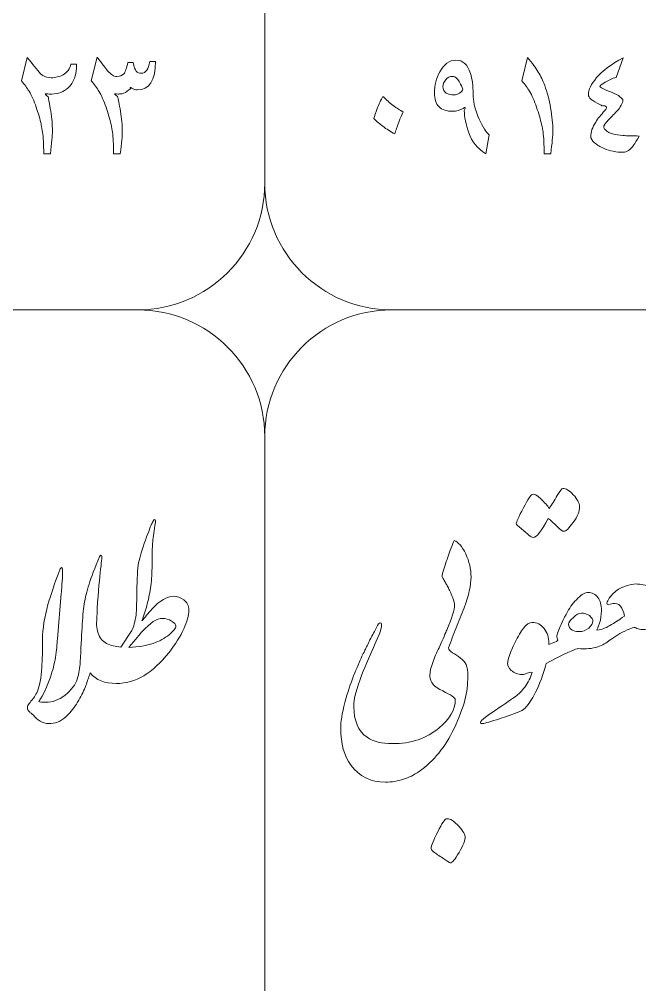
# Model space of a CAD drawing. Header units: millimetres. Extents: x 62 to 462, y 96 to 456.
# Drawn here: x 117.47 to 129.7, y 322.98 to 342.04 of the extents above; entities that cross this region are included whole.
import ezdxf

# ---------------------------------------------------------------- set-up
doc = ezdxf.new("R2010")
doc.units = ezdxf.units.MM
doc.header["$MEASUREMENT"] = 0
doc.layers.add('Layer 1', color=7, linetype='Continuous')

msp = doc.modelspace()

# ---------------------------------------------------------------- linework, layer by layer
at = {"layer": 'Layer 1', "color": 250, "lineweight": 18}
for points, knots in [([(104.8067, 356.3033), (104.8067, 356.3033), (119.8067, 356.3033), (119.8067, 356.3033), (121.1837, 356.3033), (122.3067, 355.1803), (122.3067, 353.8033), (122.3067, 353.8033), (122.3067, 338.8033), (122.3067, 338.8033), (122.3067, 337.4264), (121.1837, 336.3033), (119.8067, 336.3033), (119.8067, 336.3033), (104.8067, 336.3033), (104.8067, 336.3033), (103.4298, 336.3033), (102.3067, 337.4264), (102.3067, 338.8033), (102.3067, 338.8033), (102.3067, 353.8033), (102.3067, 353.8033), (102.3067, 355.1803), (103.4298, 356.3033), (104.8067, 356.3033)], [0, 0, 0, 0, 0.125, 0.125, 0.125, 0.25, 0.25, 0.25, 0.375, 0.375, 0.375, 0.5, 0.5, 0.5, 0.625, 0.625, 0.625, 0.75, 0.75, 0.75, 0.875, 0.875, 0.875, 1, 1, 1, 1]), ([(124.8067, 356.3033), (124.8067, 356.3033), (139.8067, 356.3033), (139.8067, 356.3033), (141.1837, 356.3033), (142.3067, 355.1803), (142.3067, 353.8033), (142.3067, 353.8033), (142.3067, 338.8033), (142.3067, 338.8033), (142.3067, 337.4264), (141.1837, 336.3033), (139.8067, 336.3033), (139.8067, 336.3033), (124.8067, 336.3033), (124.8067, 336.3033), (123.4298, 336.3033), (122.3067, 337.4264), (122.3067, 338.8033), (122.3067, 338.8033), (122.3067, 353.8033), (122.3067, 353.8033), (122.3067, 355.1803), (123.4298, 356.3033), (124.8067, 356.3033)], [0, 0, 0, 0, 0.125, 0.125, 0.125, 0.25, 0.25, 0.25, 0.375, 0.375, 0.375, 0.5, 0.5, 0.5, 0.625, 0.625, 0.625, 0.75, 0.75, 0.75, 0.875, 0.875, 0.875, 1, 1, 1, 1]), ([(104.8067, 336.3033), (104.8067, 336.3033), (119.8067, 336.3033), (119.8067, 336.3033), (121.1837, 336.3033), (122.3067, 335.1803), (122.3067, 333.8033), (122.3067, 333.8033), (122.3067, 318.8033), (122.3067, 318.8033), (122.3067, 317.4264), (121.1837, 316.3033), (119.8067, 316.3033), (119.8067, 316.3033), (104.8067, 316.3033), (104.8067, 316.3033), (103.4298, 316.3033), (102.3067, 317.4264), (102.3067, 318.8033), (102.3067, 318.8033), (102.3067, 333.8033), (102.3067, 333.8033), (102.3067, 335.1803), (103.4298, 336.3033), (104.8067, 336.3033)], [0, 0, 0, 0, 0.125, 0.125, 0.125, 0.25, 0.25, 0.25, 0.375, 0.375, 0.375, 0.5, 0.5, 0.5, 0.625, 0.625, 0.625, 0.75, 0.75, 0.75, 0.875, 0.875, 0.875, 1, 1, 1, 1]), ([(124.8067, 336.3033), (124.8067, 336.3033), (139.8067, 336.3033), (139.8067, 336.3033), (141.1837, 336.3033), (142.3067, 335.1803), (142.3067, 333.8033), (142.3067, 333.8033), (142.3067, 318.8033), (142.3067, 318.8033), (142.3067, 317.4264), (141.1837, 316.3033), (139.8067, 316.3033), (139.8067, 316.3033), (124.8067, 316.3033), (124.8067, 316.3033), (123.4298, 316.3033), (122.3067, 317.4264), (122.3067, 318.8033), (122.3067, 318.8033), (122.3067, 333.8033), (122.3067, 333.8033), (122.3067, 335.1803), (123.4298, 336.3033), (124.8067, 336.3033)], [0, 0, 0, 0, 0.125, 0.125, 0.125, 0.25, 0.25, 0.25, 0.375, 0.375, 0.375, 0.5, 0.5, 0.5, 0.625, 0.625, 0.625, 0.75, 0.75, 0.75, 0.875, 0.875, 0.875, 1, 1, 1, 1]), ([(127.2684, 332.0841), (127.2684, 332.1147), (127.3154, 332.217), (127.4095, 332.3945), (127.5036, 332.5709), (127.5612, 332.6591), (127.5812, 332.6591), (127.62, 332.6756), (127.6776, 332.6474), (127.7517, 332.5756), (127.827, 332.5027), (127.8834, 332.4392), (127.9222, 332.3839), (127.9681, 332.4592), (128.0198, 332.545), (128.0763, 332.6391), (128.1327, 332.7332), (128.1692, 332.7802), (128.188, 332.7802), (128.2456, 332.7802), (128.3138, 332.7379), (128.3926, 332.6544), (128.4726, 332.5709), (128.5137, 332.4921), (128.5184, 332.418), (128.5184, 332.331), (128.4761, 332.2275), (128.3914, 332.1088), (128.3079, 331.9912), (128.2479, 331.9324), (128.208, 331.9324), (128.1833, 331.9324), (128.1374, 331.9665), (128.0704, 332.0323), (128.0045, 332.0994), (127.9457, 332.1511), (127.8952, 332.1876), (127.7705, 331.9371), (127.6717, 331.8124), (127.5988, 331.8124), (127.58, 331.8124), (127.5542, 331.8266), (127.5189, 331.8571), (127.4871, 331.8842), (127.4377, 331.9253), (127.3695, 331.9806), (127.3013, 332.0359), (127.2684, 332.07), (127.2684, 332.0841)], [0, 0, 0, 0, 0.0625, 0.0625, 0.0625, 0.125, 0.125, 0.125, 0.1875, 0.1875, 0.1875, 0.25, 0.25, 0.25, 0.3125, 0.3125, 0.3125, 0.375, 0.375, 0.375, 0.4375, 0.4375, 0.4375, 0.5, 0.5, 0.5, 0.5625, 0.5625, 0.5625, 0.625, 0.625, 0.625, 0.6875, 0.6875, 0.6875, 0.75, 0.75, 0.75, 0.8125, 0.8125, 0.8125, 0.875, 0.875, 0.875, 0.9375, 0.9375, 0.9375, 1, 1, 1, 1]), ([(118.9892, 330.0833), (118.9943, 330.0275), (119.0045, 329.9738), (119.0195, 329.9216), (119.0501, 329.8275), (119.1065, 329.7593), (119.1889, 329.7193), (119.2712, 329.6793), (119.3641, 329.6558), (119.4676, 329.6487), (119.4676, 329.6487), (119.6745, 329.9521), (119.6745, 329.9521), (119.7086, 330.0098), (119.7392, 330.1074), (119.7639, 330.2449), (119.7756, 330.3202), (119.7827, 330.4872), (119.7851, 330.7424), (119.7874, 330.9987), (119.798, 331.1892), (119.8192, 331.3127), (119.8427, 331.4279), (119.8874, 331.5761), (119.9532, 331.7584), (120.0202, 331.9418), (120.0614, 332.0476), (120.0755, 332.0759), (120.0908, 332.1041), (120.1026, 332.1276), (120.112, 332.1464), (120.1237, 332.1652), (120.1343, 332.1687), (120.1425, 332.1582), (120.1519, 332.1476), (120.1543, 332.1299), (120.1496, 332.1041), (120.1249, 331.95), (120.1073, 331.8254), (120.0979, 331.7278), (120.0896, 331.6302), (120.0849, 331.5373), (120.0861, 331.4491), (120.0873, 331.3609), (120.0861, 331.2468), (120.0814, 331.1069), (120.0767, 330.967), (120.0626, 330.8376), (120.0391, 330.72), (120.0167, 330.6012), (119.9885, 330.4872), (119.9532, 330.3755), (119.9191, 330.2649), (119.8956, 330.1944), (119.885, 330.1638), (119.9403, 330.2332), (120.0073, 330.312), (120.0884, 330.4025), (120.2413, 330.5683), (120.3812, 330.6506), (120.5047, 330.6506), (120.58, 330.6506), (120.6494, 330.6259), (120.7117, 330.5777), (120.7752, 330.5319), (120.8081, 330.4672), (120.8081, 330.3813), (120.8081, 330.1603), (120.6776, 329.8816), (120.4189, 329.5429), (120.1014, 329.1337), (119.7545, 328.9291), (119.3782, 328.9291), (119.1515, 328.9291), (118.9798, 328.9978), (118.8622, 329.1361), (118.8537, 329.1085), (118.8454, 329.0834), (118.8372, 329.0608), (118.8172, 328.9926), (118.7878, 328.9115), (118.749, 328.8186), (118.7114, 328.7257), (118.6585, 328.6269), (118.5915, 328.5234), (118.5233, 328.4199), (118.4551, 328.3364), (118.3857, 328.2718), (118.2787, 328.1789), (118.1646, 328.1342), (118.0447, 328.1365), (117.9835, 328.1389), (117.9271, 328.1553), (117.8765, 328.1859), (117.8283, 328.2177), (117.7836, 328.2576), (117.7425, 328.3035), (117.7048, 328.3329), (117.6825, 328.3529), (117.6731, 328.3611), (117.6413, 328.3917), (117.6249, 328.4223), (117.6249, 328.454), (117.6249, 328.4775), (117.6366, 328.5046), (117.659, 328.534), (117.6825, 328.5634), (117.7083, 328.5975), (117.7389, 328.6339), (117.7519, 328.6516), (117.7707, 328.6798), (117.793, 328.7163), (117.8165, 328.7527), (117.8365, 328.8021), (117.8542, 328.8632), (117.8706, 328.9232), (117.8859, 329.0032), (117.8965, 329.102), (117.9059, 329.2007), (117.9118, 329.2866), (117.9141, 329.3571), (117.9141, 329.3571), (117.9212, 329.5712), (117.9212, 329.5712), (117.9235, 329.6441), (117.9235, 329.7217), (117.9212, 329.8016), (117.9259, 330.0133), (117.9623, 330.2426), (118.0317, 330.4907), (118.0799, 330.6589), (118.1564, 330.8847), (118.2622, 331.1692), (118.2693, 331.1881), (118.2763, 331.1998), (118.2834, 331.2069), (118.2893, 331.2139), (118.2951, 331.2174), (118.2998, 331.2174), (118.3163, 331.2151), (118.3234, 331.1716), (118.321, 331.0869), (118.3187, 331.0458), (118.314, 330.9787), (118.3069, 330.887), (118.2998, 330.7929), (118.2951, 330.733), (118.2928, 330.7083), (118.2928, 330.7083), (118.2175, 329.8122), (118.2175, 329.8122), (118.2128, 329.704), (118.1999, 329.5817), (118.1799, 329.443), (118.1564, 329.3101), (118.1235, 329.1807), (118.0799, 329.0537), (118.02, 328.868), (117.9424, 328.708), (117.8483, 328.5751), (117.853, 328.5657), (117.8718, 328.561), (117.9036, 328.561), (117.9036, 328.561), (117.9906, 328.5575), (117.9906, 328.5575), (118.1164, 328.5528), (118.2422, 328.601), (118.3692, 328.701), (118.495, 328.8009), (118.5762, 328.9068), (118.6103, 329.0173), (118.6444, 329.129), (118.6632, 329.2407), (118.6656, 329.3536), (118.6808, 329.6135), (118.6938, 329.8393), (118.7032, 330.0309), (118.7126, 330.2226), (118.7267, 330.3778), (118.7467, 330.4978), (118.7655, 330.6166), (118.7973, 330.7471), (118.8408, 330.887), (118.8843, 331.0269), (118.9537, 331.208), (119.0477, 331.4315), (119.0618, 331.4538), (119.0736, 331.4632), (119.0854, 331.4585), (119.0971, 331.4538), (119.0924, 331.3644), (119.0701, 331.1881), (119.0477, 331.0128), (119.0254, 330.753), (119.003, 330.4084), (119.0007, 330.3188), (118.9961, 330.2108), (118.9892, 330.0833)], [0, 0, 0, 0, 0.0151515, 0.0151515, 0.0151515, 0.030303, 0.030303, 0.030303, 0.0454545, 0.0454545, 0.0454545, 0.0606061, 0.0606061, 0.0606061, 0.0757576, 0.0757576, 0.0757576, 0.0909091, 0.0909091, 0.0909091, 0.1060606, 0.1060606, 0.1060606, 0.1212121, 0.1212121, 0.1212121, 0.1363636, 0.1363636, 0.1363636, 0.1515152, 0.1515152, 0.1515152, 0.1666667, 0.1666667, 0.1666667, 0.1818182, 0.1818182, 0.1818182, 0.1969697, 0.1969697, 0.1969697, 0.2121212, 0.2121212, 0.2121212, 0.2272727, 0.2272727, 0.2272727, 0.2424242, 0.2424242, 0.2424242, 0.2575758, 0.2575758, 0.2575758, 0.2727273, 0.2727273, 0.2727273, 0.2878788, 0.2878788, 0.2878788, 0.3030303, 0.3030303, 0.3030303, 0.3181818, 0.3181818, 0.3181818, 0.3333333, 0.3333333, 0.3333333, 0.3484848, 0.3484848, 0.3484848, 0.3636364, 0.3636364, 0.3636364, 0.3787879, 0.3787879, 0.3787879, 0.3939394, 0.3939394, 0.3939394, 0.4090909, 0.4090909, 0.4090909, 0.4242424, 0.4242424, 0.4242424, 0.4393939, 0.4393939, 0.4393939, 0.4545455, 0.4545455, 0.4545455, 0.469697, 0.469697, 0.469697, 0.4848485, 0.4848485, 0.4848485, 0.5, 0.5, 0.5, 0.5151515, 0.5151515, 0.5151515, 0.530303, 0.530303, 0.530303, 0.5454545, 0.5454545, 0.5454545, 0.5606061, 0.5606061, 0.5606061, 0.5757576, 0.5757576, 0.5757576, 0.5909091, 0.5909091, 0.5909091, 0.6060606, 0.6060606, 0.6060606, 0.6212121, 0.6212121, 0.6212121, 0.6363636, 0.6363636, 0.6363636, 0.6515152, 0.6515152, 0.6515152, 0.6666667, 0.6666667, 0.6666667, 0.6818182, 0.6818182, 0.6818182, 0.6969697, 0.6969697, 0.6969697, 0.7121212, 0.7121212, 0.7121212, 0.7272727, 0.7272727, 0.7272727, 0.7424242, 0.7424242, 0.7424242, 0.7575758, 0.7575758, 0.7575758, 0.7727273, 0.7727273, 0.7727273, 0.7878788, 0.7878788, 0.7878788, 0.8030303, 0.8030303, 0.8030303, 0.8181818, 0.8181818, 0.8181818, 0.8333333, 0.8333333, 0.8333333, 0.8484848, 0.8484848, 0.8484848, 0.8636364, 0.8636364, 0.8636364, 0.8787879, 0.8787879, 0.8787879, 0.8939394, 0.8939394, 0.8939394, 0.9090909, 0.9090909, 0.9090909, 0.9242424, 0.9242424, 0.9242424, 0.9393939, 0.9393939, 0.9393939, 0.9545455, 0.9545455, 0.9545455, 0.969697, 0.969697, 0.969697, 0.9848485, 0.9848485, 0.9848485, 1, 1, 1, 1]), ([(126.0655, 328.6092), (126.0655, 328.6481), (125.9831, 328.7057), (125.8173, 328.7809), (125.6492, 328.8597), (125.5657, 328.955), (125.5657, 329.0679), (125.5657, 329.1478), (125.5833, 329.2395), (125.6198, 329.3418), (125.6551, 329.443), (125.6974, 329.5406), (125.748, 329.6323), (125.748, 329.6323), (125.7492, 329.6344), (125.7492, 329.6344), (125.7492, 329.6344), (125.7491, 329.6347), (125.7491, 329.6347), (125.8267, 329.8181), (125.8761, 329.9345), (125.8973, 329.9827), (126.0008, 330.2238), (126.0525, 330.3884), (126.0525, 330.4755), (126.0525, 330.5049), (126.0384, 330.5566), (126.0102, 330.6307), (125.9784, 330.7106), (125.9478, 330.7812), (125.9173, 330.84), (125.9043, 330.8635), (125.8902, 330.8859), (125.8761, 330.9094), (125.862, 330.9329), (125.8502, 330.9552), (125.8385, 330.9788), (125.8103, 331.0199), (125.7997, 331.0517), (125.8044, 331.0752), (125.8244, 331.1387), (125.8432, 331.1963), (125.8596, 331.2469), (125.8749, 331.2974), (125.8902, 331.3409), (125.9043, 331.3774), (125.9655, 331.562), (126.0125, 331.6855), (126.0454, 331.7502), (126.1231, 331.7243), (126.1995, 331.6373), (126.2724, 331.4879), (126.3418, 331.3386), (126.3759, 331.1857), (126.3759, 331.0305), (126.3759, 330.8694), (126.3312, 330.6671), (126.2418, 330.4237), (126.1889, 330.2932), (126.136, 330.1615), (126.0842, 330.0286), (126.0325, 329.8969), (125.9819, 329.7652), (125.9314, 329.6347), (125.9314, 329.6347), (125.9311, 329.6341), (125.9311, 329.6341), (125.9311, 329.6341), (125.9314, 329.6323), (125.9314, 329.6323), (125.9314, 329.6006), (125.9573, 329.5676), (126.009, 329.5359), (126.0607, 329.5041), (126.1125, 329.4688), (126.1654, 329.4312), (126.2183, 329.3924), (126.256, 329.3501), (126.2795, 329.3019), (126.3018, 329.249), (126.3136, 329.1713), (126.3136, 329.0679), (126.3136, 328.9162), (126.2936, 328.7609), (126.2548, 328.6022), (126.216, 328.4481), (126.1431, 328.2576), (126.0372, 328.0307), (125.8702, 327.6791), (125.6433, 327.3992), (125.3552, 327.1899), (125.2505, 327.1229), (125.1471, 327.0723), (125.0459, 327.0382), (124.9354, 327.0018), (124.8166, 326.9829), (124.6908, 326.9829), (124.3945, 326.9829), (124.1675, 327.0935), (124.0088, 327.3134), (123.8735, 327.5015), (123.8053, 327.7438), (123.8053, 328.0377), (123.8053, 328.1683), (123.8324, 328.3388), (123.8876, 328.5505), (123.9429, 328.7551), (124.0005, 328.9315), (124.0605, 329.0808), (124.1252, 329.2348), (124.1793, 329.3654), (124.2251, 329.47), (124.2392, 329.4959), (124.2592, 329.5347), (124.2839, 329.5864), (124.3098, 329.637), (124.3415, 329.7052), (124.3804, 329.7875), (124.4086, 329.8381), (124.4333, 329.8839), (124.4544, 329.9251), (124.4768, 329.9663), (124.4944, 330.0039), (124.5085, 330.0356), (124.5426, 330.098), (124.5685, 330.1274), (124.5873, 330.125), (124.6132, 330.1203), (124.6191, 330.0944), (124.6085, 330.0462), (124.5967, 329.9886), (124.5814, 329.9392), (124.5638, 329.8981), (124.4003, 329.5206), (124.2875, 329.2584), (124.2251, 329.109), (124.1181, 328.835), (124.064, 328.6245), (124.064, 328.4752), (124.064, 328.1918), (124.151, 327.9907), (124.3251, 327.8684), (124.4544, 327.7837), (124.6202, 327.7414), (124.8249, 327.7414), (125.1929, 327.7414), (125.4998, 327.8449), (125.748, 328.0507), (125.9596, 328.2282), (126.0655, 328.414), (126.0655, 328.6092)], [0, 0, 0, 0, 0.02, 0.02, 0.02, 0.04, 0.04, 0.04, 0.06, 0.06, 0.06, 0.08, 0.08, 0.08, 0.1, 0.1, 0.1, 0.12, 0.12, 0.12, 0.14, 0.14, 0.14, 0.16, 0.16, 0.16, 0.18, 0.18, 0.18, 0.2, 0.2, 0.2, 0.22, 0.22, 0.22, 0.24, 0.24, 0.24, 0.26, 0.26, 0.26, 0.28, 0.28, 0.28, 0.3, 0.3, 0.3, 0.32, 0.32, 0.32, 0.34, 0.34, 0.34, 0.36, 0.36, 0.36, 0.38, 0.38, 0.38, 0.4, 0.4, 0.4, 0.42, 0.42, 0.42, 0.44, 0.44, 0.44, 0.46, 0.46, 0.46, 0.48, 0.48, 0.48, 0.5, 0.5, 0.5, 0.52, 0.52, 0.52, 0.54, 0.54, 0.54, 0.56, 0.56, 0.56, 0.58, 0.58, 0.58, 0.6, 0.6, 0.6, 0.62, 0.62, 0.62, 0.64, 0.64, 0.64, 0.66, 0.66, 0.66, 0.68, 0.68, 0.68, 0.7, 0.7, 0.7, 0.72, 0.72, 0.72, 0.74, 0.74, 0.74, 0.76, 0.76, 0.76, 0.78, 0.78, 0.78, 0.8, 0.8, 0.8, 0.82, 0.82, 0.82, 0.84, 0.84, 0.84, 0.86, 0.86, 0.86, 0.88, 0.88, 0.88, 0.9, 0.9, 0.9, 0.92, 0.92, 0.92, 0.94, 0.94, 0.94, 0.96, 0.96, 0.96, 0.98, 0.98, 0.98, 1, 1, 1, 1]), ([(130.1965, 330.4343), (130.2517, 330.4731), (130.2988, 330.5213), (130.3376, 330.5789), (130.3787, 330.6366), (130.3999, 330.6942), (130.3999, 330.7518), (130.3999, 330.7518), (130.3999, 330.9788), (130.3999, 330.9788), (130.3999, 331.034), (130.4093, 331.0952), (130.427, 331.161), (130.4599, 331.2527), (130.4928, 331.3374), (130.5269, 331.4127), (130.5269, 331.4127), (130.668, 331.7537), (130.668, 331.7537), (130.6704, 331.7702), (130.6821, 331.789), (130.7033, 331.809), (130.7127, 331.809), (130.7162, 331.7854), (130.7162, 331.7372), (130.7162, 331.7372), (130.7104, 331.4926), (130.7104, 331.4926), (130.7104, 331.4926), (130.6962, 331.1963), (130.6962, 331.1963), (130.6962, 331.0928), (130.6751, 330.9752), (130.6339, 330.8447), (130.5951, 330.713), (130.5445, 330.5978), (130.4822, 330.4966), (130.3885, 330.3432), (130.2937, 330.2259), (130.1976, 330.146), (130.1976, 330.146), (130.1965, 330.1438), (130.1965, 330.1438), (130.1412, 330.1074), (130.0789, 330.0756), (130.0107, 330.0498), (129.9413, 330.0227), (129.8743, 330.0051), (129.8108, 329.9957), (129.7755, 329.9886), (129.739, 329.991), (129.7002, 330.0004), (129.6614, 330.011), (129.6308, 330.0227), (129.6108, 330.0368), (129.5826, 330.0368), (129.5438, 330.0251), (129.4933, 330.0027), (129.445, 329.9816), (129.3851, 329.9522), (129.3145, 329.9134), (129.3145, 329.9134), (129.1111, 329.7852), (129.1111, 329.7852), (129.1111, 329.7852), (129.1108, 329.7861), (129.1108, 329.7861), (129.0462, 329.7286), (128.9686, 329.6851), (128.8771, 329.6558), (128.7736, 329.6158), (128.6431, 329.6041), (128.4843, 329.617), (128.4514, 329.617), (128.3044, 329.5523), (128.0398, 329.4206), (128.0398, 329.4206), (127.8581, 329.3204), (127.8581, 329.3204), (127.8581, 329.3204), (127.8446, 329.2678), (127.8446, 329.2678), (127.8305, 329.2101), (127.8129, 329.1549), (127.7952, 329.1043), (127.7141, 328.8821), (127.64, 328.7174), (127.5706, 328.6116), (127.5024, 328.5058), (127.4483, 328.4411), (127.4095, 328.4152), (127.3696, 328.3905), (127.3119, 328.3635), (127.2331, 328.3341), (127.1555, 328.3059), (127.0368, 328.2659), (126.8768, 328.2141), (126.7169, 328.1624), (126.6228, 328.1365), (126.5923, 328.1365), (126.5746, 328.1365), (126.5652, 328.1412), (126.5652, 328.1506), (126.5464, 328.1753), (126.6417, 328.2588), (126.851, 328.3988), (127.0603, 328.5387), (127.1955, 328.6304), (127.2555, 328.6739), (127.3166, 328.7174), (127.379, 328.7809), (127.4413, 328.8656), (127.5048, 328.9491), (127.5518, 329.0443), (127.5812, 329.149), (127.5495, 329.1537), (127.5165, 329.1478), (127.4836, 329.1302), (127.4495, 329.1137), (127.4166, 329.1043), (127.3848, 329.1043), (127.3002, 329.1067), (127.2284, 329.1349), (127.1708, 329.1878), (127.1144, 329.2395), (127.0897, 329.2983), (127.0991, 329.363), (127.1085, 329.4018), (127.1214, 329.4477), (127.1391, 329.4994), (127.1555, 329.5512), (127.192, 329.6335), (127.2473, 329.7452), (127.3025, 329.8581), (127.3578, 329.951), (127.4142, 330.0239), (127.4707, 330.098), (127.5259, 330.1344), (127.5812, 330.1344), (127.6753, 330.1344), (127.7541, 330.0944), (127.8176, 330.0145), (127.8811, 329.9333), (127.9117, 329.8369), (127.9117, 329.7252), (127.9117, 329.7252), (127.9115, 329.7016), (127.9115, 329.7016), (127.9115, 329.7016), (127.9763, 329.724), (127.9763, 329.724), (128.0527, 329.7522), (128.0916, 329.7722), (128.0916, 329.7863), (128.0774, 329.8098), (128.0704, 329.8381), (128.0704, 329.8722), (128.0751, 329.9027), (128.0868, 329.9404), (128.1057, 329.9862), (128.1374, 330.0709), (128.1962, 330.1908), (128.2809, 330.3449), (128.3338, 330.446), (128.4008, 330.5354), (128.4843, 330.613), (128.5666, 330.6894), (128.6337, 330.7271), (128.6842, 330.7271), (128.7642, 330.7271), (128.83, 330.693), (128.8806, 330.6271), (128.9265, 330.5624), (128.9488, 330.4778), (128.9488, 330.3719), (128.9488, 330.2779), (128.9359, 330.1932), (128.91, 330.1191), (128.8829, 330.0439), (128.8665, 329.998), (128.8594, 329.9792), (128.8594, 329.9792), (128.9006, 329.9862), (128.9006, 329.9862), (128.99, 330.0086), (129.0605, 330.0391), (129.1111, 330.0756), (129.1111, 330.0756), (129.1132, 330.072), (129.1132, 330.072), (129.1543, 330.0933), (129.2123, 330.1282), (129.2863, 330.178), (129.3028, 330.1874), (129.3404, 330.2144), (129.4004, 330.2579), (129.4004, 330.2944), (129.3839, 330.3473), (129.3521, 330.4167), (129.318, 330.479), (129.271, 330.5096), (129.211, 330.5096), (129.1722, 330.5096), (129.1322, 330.5002), (129.0899, 330.4813), (129.0605, 330.4813), (129.0511, 330.5013), (129.0629, 330.5401), (129.0723, 330.5684), (129.0923, 330.6025), (129.1252, 330.6436), (129.1758, 330.7083), (129.2381, 330.7624), (129.3145, 330.8059), (129.3627, 330.8318), (129.4121, 330.8506), (129.4627, 330.8647), (129.525, 330.8835), (129.5767, 330.8929), (129.6214, 330.8929), (129.7261, 330.8929), (129.8249, 330.8741), (129.9178, 330.8376), (130.0048, 330.8035), (130.0483, 330.7436), (130.0483, 330.6577), (130.0483, 330.6283), (130.0377, 330.5919), (130.0177, 330.5484), (130.006, 330.5225), (129.9954, 330.499), (129.9848, 330.479), (129.9742, 330.4578), (129.9554, 330.4237), (129.9272, 330.3755), (129.9436, 330.3614), (129.9824, 330.3602), (130.0448, 330.3696), (130.1071, 330.3802), (130.1576, 330.4014), (130.1965, 330.4343)], [0, 0, 0, 0, 0.0125, 0.0125, 0.0125, 0.025, 0.025, 0.025, 0.0375, 0.0375, 0.0375, 0.05, 0.05, 0.05, 0.0625, 0.0625, 0.0625, 0.075, 0.075, 0.075, 0.0875, 0.0875, 0.0875, 0.1, 0.1, 0.1, 0.1125, 0.1125, 0.1125, 0.125, 0.125, 0.125, 0.1375, 0.1375, 0.1375, 0.15, 0.15, 0.15, 0.1625, 0.1625, 0.1625, 0.175, 0.175, 0.175, 0.1875, 0.1875, 0.1875, 0.2, 0.2, 0.2, 0.2125, 0.2125, 0.2125, 0.225, 0.225, 0.225, 0.2375, 0.2375, 0.2375, 0.25, 0.25, 0.25, 0.2625, 0.2625, 0.2625, 0.275, 0.275, 0.275, 0.2875, 0.2875, 0.2875, 0.3, 0.3, 0.3, 0.3125, 0.3125, 0.3125, 0.325, 0.325, 0.325, 0.3375, 0.3375, 0.3375, 0.35, 0.35, 0.35, 0.3625, 0.3625, 0.3625, 0.375, 0.375, 0.375, 0.3875, 0.3875, 0.3875, 0.4, 0.4, 0.4, 0.4125, 0.4125, 0.4125, 0.425, 0.425, 0.425, 0.4375, 0.4375, 0.4375, 0.45, 0.45, 0.45, 0.4625, 0.4625, 0.4625, 0.475, 0.475, 0.475, 0.4875, 0.4875, 0.4875, 0.5, 0.5, 0.5, 0.5125, 0.5125, 0.5125, 0.525, 0.525, 0.525, 0.5375, 0.5375, 0.5375, 0.55, 0.55, 0.55, 0.5625, 0.5625, 0.5625, 0.575, 0.575, 0.575, 0.5875, 0.5875, 0.5875, 0.6, 0.6, 0.6, 0.6125, 0.6125, 0.6125, 0.625, 0.625, 0.625, 0.6375, 0.6375, 0.6375, 0.65, 0.65, 0.65, 0.6625, 0.6625, 0.6625, 0.675, 0.675, 0.675, 0.6875, 0.6875, 0.6875, 0.7, 0.7, 0.7, 0.7125, 0.7125, 0.7125, 0.725, 0.725, 0.725, 0.7375, 0.7375, 0.7375, 0.75, 0.75, 0.75, 0.7625, 0.7625, 0.7625, 0.775, 0.775, 0.775, 0.7875, 0.7875, 0.7875, 0.8, 0.8, 0.8, 0.8125, 0.8125, 0.8125, 0.825, 0.825, 0.825, 0.8375, 0.8375, 0.8375, 0.85, 0.85, 0.85, 0.8625, 0.8625, 0.8625, 0.875, 0.875, 0.875, 0.8875, 0.8875, 0.8875, 0.9, 0.9, 0.9, 0.9125, 0.9125, 0.9125, 0.925, 0.925, 0.925, 0.9375, 0.9375, 0.9375, 0.95, 0.95, 0.95, 0.9625, 0.9625, 0.9625, 0.975, 0.975, 0.975, 0.9875, 0.9875, 0.9875, 1, 1, 1, 1]), ([(128.7806, 330.1556), (128.7806, 330.1944), (128.7571, 330.232), (128.7113, 330.2685), (128.6607, 330.3014), (128.609, 330.3167), (128.556, 330.3167), (128.5055, 330.3167), (128.4514, 330.2884), (128.3949, 330.2308), (128.3326, 330.1756), (128.302, 330.132), (128.302, 330.1003), (128.302, 330.0497), (128.322, 330.0121), (128.3632, 329.9898), (128.3985, 329.9639), (128.4408, 329.9521), (128.4914, 329.9521), (128.576, 329.9521), (128.6466, 329.9756), (128.7007, 330.0239), (128.7536, 330.0721), (128.7806, 330.1156), (128.7806, 330.1556)], [0, 0, 0, 0, 0.125, 0.125, 0.125, 0.25, 0.25, 0.25, 0.375, 0.375, 0.375, 0.5, 0.5, 0.5, 0.625, 0.625, 0.625, 0.75, 0.75, 0.75, 0.875, 0.875, 0.875, 1, 1, 1, 1]), ([(120.5529, 330.0638), (120.5529, 330.0932), (120.5259, 330.125), (120.4706, 330.1603), (120.4106, 330.1944), (120.3507, 330.212), (120.2907, 330.212), (120.1813, 330.2167), (120.0473, 330.1297), (119.8921, 329.9533), (119.845, 329.9051), (119.7568, 329.8004), (119.6263, 329.6393), (119.8192, 329.6487), (119.9779, 329.6758), (120.1037, 329.7193), (120.2284, 329.7628), (120.3342, 329.8204), (120.4189, 329.891), (120.5082, 329.9627), (120.5529, 330.0203), (120.5529, 330.0638)], [0, 0, 0, 0, 0.1428571, 0.1428571, 0.1428571, 0.2857143, 0.2857143, 0.2857143, 0.4285714, 0.4285714, 0.4285714, 0.5714286, 0.5714286, 0.5714286, 0.7142857, 0.7142857, 0.7142857, 0.8571429, 0.8571429, 0.8571429, 1, 1, 1, 1]), ([(125.5904, 325.673), (125.5904, 325.6483), (125.608, 325.6236), (125.6421, 325.6013), (125.6809, 325.573), (125.7409, 325.533), (125.8232, 325.479), (125.9043, 325.4249), (125.9525, 325.3943), (125.9655, 325.3872), (126.0031, 325.3872), (126.0607, 325.4566), (126.1419, 325.5942), (126.2218, 325.7318), (126.2618, 325.8376), (126.2618, 325.9105), (126.2548, 325.9658), (126.203, 326.0422), (126.1066, 326.1398), (126.0102, 326.2374), (125.9373, 326.2762), (125.8867, 326.2551), (125.8608, 326.2551), (125.8056, 326.1716), (125.7197, 326.0022), (125.6339, 325.8329), (125.5904, 325.7235), (125.5904, 325.673)], [0, 0, 0, 0, 0.1111111, 0.1111111, 0.1111111, 0.2222222, 0.2222222, 0.2222222, 0.3333333, 0.3333333, 0.3333333, 0.4444444, 0.4444444, 0.4444444, 0.5555556, 0.5555556, 0.5555556, 0.6666667, 0.6666667, 0.6666667, 0.7777778, 0.7777778, 0.7777778, 0.8888889, 0.8888889, 0.8888889, 1, 1, 1, 1])]:
    msp.add_open_spline(points, degree=3, knots=knots, dxfattribs=at)
at = {"layer": 'Layer 1', "color": 250, "lineweight": 9}
for points, knots in [([(118.0951, 340.8859), (118.1815, 340.8859), (118.2597, 340.9059), (118.3308, 340.9447), (118.4125, 340.9893), (118.4625, 341.0593), (118.4807, 341.1545), (118.4807, 341.1545), (118.5948, 341.1545), (118.5948, 341.1545), (118.5948, 340.9435), (118.5401, 340.7877), (118.4308, 340.6877), (118.3414, 340.6054), (118.2327, 340.5637), (118.1057, 340.5637), (118.1057, 340.5637), (118.0798, 340.5637), (118.0798, 340.5637), (118.0428, 340.5637), (118.0128, 340.5649), (117.9893, 340.5672), (117.9658, 340.5696), (117.981, 340.549), (118.0351, 340.5055), (118.0463, 340.4655), (118.0633, 340.3726), (118.0857, 340.2274), (118.108, 340.0822), (118.1192, 339.9523), (118.1192, 339.8388), (118.1192, 339.7436), (118.1057, 339.5925), (118.078, 339.3862), (118.078, 339.3862), (117.9469, 339.3862), (117.9469, 339.3862), (117.9469, 339.5696), (117.9399, 339.7107), (117.9258, 339.8089), (117.9111, 339.907), (117.8882, 340.0123), (117.8558, 340.1246), (117.82, 340.2486), (117.7788, 340.3668), (117.7318, 340.4779), (117.7088, 340.5296), (117.6842, 340.5766), (117.6577, 340.619), (117.6201, 340.6825), (117.5695, 340.7506), (117.506, 340.8241), (117.506, 340.8241), (117.6213, 341.2874), (117.6213, 341.2874), (117.7294, 341.1539), (117.817, 341.0452), (117.8852, 340.9599), (117.9446, 340.9106), (118.0145, 340.8859), (118.0951, 340.8859)], [0, 0, 0, 0, 0.05, 0.05, 0.05, 0.1, 0.1, 0.1, 0.15, 0.15, 0.15, 0.2, 0.2, 0.2, 0.25, 0.25, 0.25, 0.3, 0.3, 0.3, 0.35, 0.35, 0.35, 0.4, 0.4, 0.4, 0.45, 0.45, 0.45, 0.5, 0.5, 0.5, 0.55, 0.55, 0.55, 0.6, 0.6, 0.6, 0.65, 0.65, 0.65, 0.7, 0.7, 0.7, 0.75, 0.75, 0.75, 0.8, 0.8, 0.8, 0.85, 0.85, 0.85, 0.9, 0.9, 0.9, 0.95, 0.95, 0.95, 1, 1, 1, 1]), ([(119.8746, 340.974), (119.9605, 340.974), (120.0151, 341.0516), (120.0381, 341.2063), (120.0381, 341.2063), (120.1539, 341.2063), (120.1539, 341.2063), (120.1539, 340.833), (120.0328, 340.6466), (119.7918, 340.6466), (119.7541, 340.6466), (119.7183, 340.6584), (119.6842, 340.6819), (119.6507, 340.7054), (119.643, 340.7007), (119.663, 340.6672), (119.6642, 340.673), (119.6413, 340.6572), (119.5936, 340.619), (119.5513, 340.5837), (119.5084, 340.5655), (119.4649, 340.5655), (119.459, 340.5655), (119.452, 340.5655), (119.4431, 340.5649), (119.4343, 340.5643), (119.4243, 340.5637), (119.4132, 340.5637), (119.3926, 340.5637), (119.372, 340.5661), (119.352, 340.5702), (119.332, 340.5743), (119.3491, 340.5566), (119.4043, 340.5173), (119.4196, 340.4649), (119.4384, 340.3668), (119.462, 340.2227), (119.4855, 340.0793), (119.4972, 339.9511), (119.4972, 339.8388), (119.4972, 339.7436), (119.4837, 339.5925), (119.4561, 339.3862), (119.4561, 339.3862), (119.325, 339.3862), (119.325, 339.3862), (119.325, 339.5696), (119.3179, 339.7107), (119.3038, 339.8089), (119.2891, 339.907), (119.2662, 340.0123), (119.2339, 340.1246), (119.1986, 340.2486), (119.1568, 340.3668), (119.1098, 340.4779), (119.0869, 340.5296), (119.0622, 340.5766), (119.0357, 340.619), (118.9981, 340.6825), (118.9476, 340.7506), (118.8841, 340.8241), (118.8841, 340.8241), (119.0016, 341.2927), (119.0016, 341.2927), (119.1016, 341.1592), (119.1704, 341.0699), (119.208, 341.024), (119.2738, 340.9482), (119.3338, 340.91), (119.3891, 340.91), (119.452, 340.91), (119.4984, 340.9282), (119.5284, 340.9635), (119.5572, 340.9981), (119.5831, 341.0734), (119.606, 341.1892), (119.606, 341.1892), (119.713, 341.1892), (119.713, 341.1892), (119.7288, 341.0975), (119.7482, 341.0387), (119.7712, 341.0128), (119.7941, 340.987), (119.8288, 340.974), (119.8746, 340.974)], [0, 0, 0, 0, 0.0357143, 0.0357143, 0.0357143, 0.0714286, 0.0714286, 0.0714286, 0.1071429, 0.1071429, 0.1071429, 0.1428571, 0.1428571, 0.1428571, 0.1785714, 0.1785714, 0.1785714, 0.2142857, 0.2142857, 0.2142857, 0.25, 0.25, 0.25, 0.2857143, 0.2857143, 0.2857143, 0.3214286, 0.3214286, 0.3214286, 0.3571429, 0.3571429, 0.3571429, 0.3928571, 0.3928571, 0.3928571, 0.4285714, 0.4285714, 0.4285714, 0.4642857, 0.4642857, 0.4642857, 0.5, 0.5, 0.5, 0.5357143, 0.5357143, 0.5357143, 0.5714286, 0.5714286, 0.5714286, 0.6071429, 0.6071429, 0.6071429, 0.6428571, 0.6428571, 0.6428571, 0.6785714, 0.6785714, 0.6785714, 0.7142857, 0.7142857, 0.7142857, 0.75, 0.75, 0.75, 0.7857143, 0.7857143, 0.7857143, 0.8214286, 0.8214286, 0.8214286, 0.8571429, 0.8571429, 0.8571429, 0.8928571, 0.8928571, 0.8928571, 0.9285714, 0.9285714, 0.9285714, 0.9642857, 0.9642857, 0.9642857, 1, 1, 1, 1]), ([(127.9897, 339.8388), (127.9897, 339.7436), (127.9762, 339.5925), (127.9486, 339.3862), (127.9486, 339.3862), (127.8175, 339.3862), (127.8175, 339.3862), (127.8175, 339.5696), (127.8104, 339.7107), (127.7963, 339.8089), (127.7816, 339.907), (127.7587, 340.0123), (127.7264, 340.1246), (127.6911, 340.2486), (127.6493, 340.3668), (127.6023, 340.4779), (127.5794, 340.5296), (127.5547, 340.5766), (127.5282, 340.619), (127.4906, 340.6825), (127.4401, 340.7506), (127.3766, 340.8241), (127.3766, 340.8241), (127.4924, 341.2856), (127.4924, 341.2856), (127.5853, 341.1745), (127.6552, 341.0781), (127.7028, 340.9981), (127.751, 340.9176), (127.7928, 340.8288), (127.8298, 340.7312), (127.8792, 340.6013), (127.918, 340.4538), (127.9468, 340.2892), (127.9756, 340.1246), (127.9897, 339.9746), (127.9897, 339.8388)], [0, 0, 0, 0, 0.0833333, 0.0833333, 0.0833333, 0.1666667, 0.1666667, 0.1666667, 0.25, 0.25, 0.25, 0.3333333, 0.3333333, 0.3333333, 0.4166667, 0.4166667, 0.4166667, 0.5, 0.5, 0.5, 0.5833333, 0.5833333, 0.5833333, 0.6666667, 0.6666667, 0.6666667, 0.75, 0.75, 0.75, 0.8333333, 0.8333333, 0.8333333, 0.9166667, 0.9166667, 0.9166667, 1, 1, 1, 1]), ([(129.6952, 339.7354), (129.6435, 339.646), (129.607, 339.5866), (129.5853, 339.5584), (129.5141, 339.4614), (129.4459, 339.4132), (129.3819, 339.4132), (129.3143, 339.4132), (129.2478, 339.4203), (129.1832, 339.4344), (129.1179, 339.4479), (129.0579, 339.4655), (129.0027, 339.4873), (128.9239, 339.5208), (128.8598, 339.559), (128.811, 339.6031), (128.7622, 339.6466), (128.7375, 339.6883), (128.7375, 339.7289), (128.7375, 339.8124), (128.7705, 339.9059), (128.8357, 340.0093), (128.8828, 340.0828), (128.9415, 340.1569), (129.0115, 340.2315), (129.0779, 340.3003), (129.0574, 340.335), (128.9498, 340.335), (128.9727, 340.3256), (128.9609, 340.3327), (128.9151, 340.3556), (128.7658, 340.4279), (128.6911, 340.4926), (128.6911, 340.5502), (128.6911, 340.6478), (128.7458, 340.7601), (128.8545, 340.8876), (128.9686, 341.0199), (129.1438, 341.151), (129.3801, 341.2803), (129.3801, 341.2803), (129.239, 340.8929), (129.239, 340.8929), (129.1632, 340.87), (129.0903, 340.8377), (129.0209, 340.7959), (128.9515, 340.7536), (128.9168, 340.726), (128.9168, 340.7118), (128.9168, 340.7019), (128.9927, 340.6642), (129.1444, 340.6002), (129.2954, 340.5361), (129.3713, 340.4814), (129.3713, 340.4367), (129.3713, 340.4179), (129.3601, 340.3867), (129.3378, 340.3427), (129.3154, 340.2986), (129.2943, 340.2668), (129.2749, 340.2468), (129.2131, 340.1828), (129.1514, 340.1193), (129.0909, 340.0558), (129.025, 339.9846), (128.9927, 339.9394), (128.9927, 339.92), (128.9927, 339.9006), (129.0033, 339.8788), (129.0256, 339.8559), (129.0609, 339.8183), (129.1167, 339.7895), (129.1926, 339.7701), (129.2325, 339.7595), (129.2931, 339.7512), (129.373, 339.7448), (129.4536, 339.7389), (129.5612, 339.7354), (129.6952, 339.7354)], [0, 0, 0, 0, 0.0384615, 0.0384615, 0.0384615, 0.0769231, 0.0769231, 0.0769231, 0.1153846, 0.1153846, 0.1153846, 0.1538462, 0.1538462, 0.1538462, 0.1923077, 0.1923077, 0.1923077, 0.2307692, 0.2307692, 0.2307692, 0.2692308, 0.2692308, 0.2692308, 0.3076923, 0.3076923, 0.3076923, 0.3461538, 0.3461538, 0.3461538, 0.3846154, 0.3846154, 0.3846154, 0.4230769, 0.4230769, 0.4230769, 0.4615385, 0.4615385, 0.4615385, 0.5, 0.5, 0.5, 0.5384615, 0.5384615, 0.5384615, 0.5769231, 0.5769231, 0.5769231, 0.6153846, 0.6153846, 0.6153846, 0.6538462, 0.6538462, 0.6538462, 0.6923077, 0.6923077, 0.6923077, 0.7307692, 0.7307692, 0.7307692, 0.7692308, 0.7692308, 0.7692308, 0.8076923, 0.8076923, 0.8076923, 0.8461538, 0.8461538, 0.8461538, 0.8846154, 0.8846154, 0.8846154, 0.9230769, 0.9230769, 0.9230769, 0.9615385, 0.9615385, 0.9615385, 1, 1, 1, 1]), ([(126.7322, 339.7595), (126.7322, 339.7595), (126.667, 339.3844), (126.667, 339.3844), (126.5035, 339.4873), (126.3924, 339.6249), (126.3324, 339.7959), (126.2731, 339.967), (126.2431, 340.1151), (126.2431, 340.2404), (126.2754, 340.2997), (126.2678, 340.3139), (126.2207, 340.2815), (126.1602, 340.2427), (126.092, 340.2227), (126.0173, 340.2227), (125.8956, 340.2227), (125.8051, 340.2533), (125.7446, 340.3133), (125.684, 340.3738), (125.654, 340.4655), (125.654, 340.5884), (125.654, 340.736), (125.6893, 340.8747), (125.7593, 341.0034), (125.8427, 341.1557), (125.9497, 341.2321), (126.0797, 341.2321), (126.2149, 341.2321), (126.3101, 341.1457), (126.3654, 340.9723), (126.4001, 340.8629), (126.4171, 340.7271), (126.4171, 340.5637), (126.4171, 340.4344), (126.4483, 340.2886), (126.5112, 340.1263), (126.5735, 339.9646), (126.6476, 339.8424), (126.7322, 339.7595)], [0, 0, 0, 0, 0.0769231, 0.0769231, 0.0769231, 0.1538462, 0.1538462, 0.1538462, 0.2307692, 0.2307692, 0.2307692, 0.3076923, 0.3076923, 0.3076923, 0.3846154, 0.3846154, 0.3846154, 0.4615385, 0.4615385, 0.4615385, 0.5384615, 0.5384615, 0.5384615, 0.6153846, 0.6153846, 0.6153846, 0.6923077, 0.6923077, 0.6923077, 0.7692308, 0.7692308, 0.7692308, 0.8461538, 0.8461538, 0.8461538, 0.9230769, 0.9230769, 0.9230769, 1, 1, 1, 1]), ([(126.2119, 340.6572), (126.1767, 340.7601), (126.1402, 340.8306), (126.1038, 340.8671), (126.0738, 340.897), (126.0397, 340.9117), (126.0021, 340.9117), (125.9574, 340.9117), (125.9156, 340.8894), (125.878, 340.8447), (125.8404, 340.8), (125.821, 340.7559), (125.821, 340.7118), (125.821, 340.6525), (125.8427, 340.6096), (125.8868, 340.5831), (125.9256, 340.559), (125.9791, 340.5467), (126.0467, 340.5467), (126.0814, 340.5467), (126.1161, 340.559), (126.152, 340.5831), (126.1872, 340.6072), (126.2078, 340.6319), (126.2119, 340.6572)], [0, 0, 0, 0, 0.125, 0.125, 0.125, 0.25, 0.25, 0.25, 0.375, 0.375, 0.375, 0.5, 0.5, 0.5, 0.625, 0.625, 0.625, 0.75, 0.75, 0.75, 0.875, 0.875, 0.875, 1, 1, 1, 1]), ([(124.8721, 339.7771), (124.7857, 339.8218), (124.7075, 339.8718), (124.6375, 339.927), (124.5793, 339.9717), (124.5206, 340.0223), (124.4618, 340.0781), (124.4735, 340.1275), (124.4947, 340.1939), (124.5264, 340.2774), (124.5582, 340.3603), (124.5958, 340.4408), (124.6393, 340.5173), (124.7046, 340.4497), (124.7722, 340.3897), (124.8415, 340.3374), (124.9115, 340.285), (124.9768, 340.2427), (125.0391, 340.2092), (125.0114, 340.1598), (124.982, 340.0928), (124.9503, 340.0076), (124.9186, 339.9229), (124.8927, 339.8459), (124.8721, 339.7771)], [0, 0, 0, 0, 0.125, 0.125, 0.125, 0.25, 0.25, 0.25, 0.375, 0.375, 0.375, 0.5, 0.5, 0.5, 0.625, 0.625, 0.625, 0.75, 0.75, 0.75, 0.875, 0.875, 0.875, 1, 1, 1, 1])]:
    msp.add_open_spline(points, degree=3, knots=knots, dxfattribs=at)

doc.saveas('drawing.dxf')
